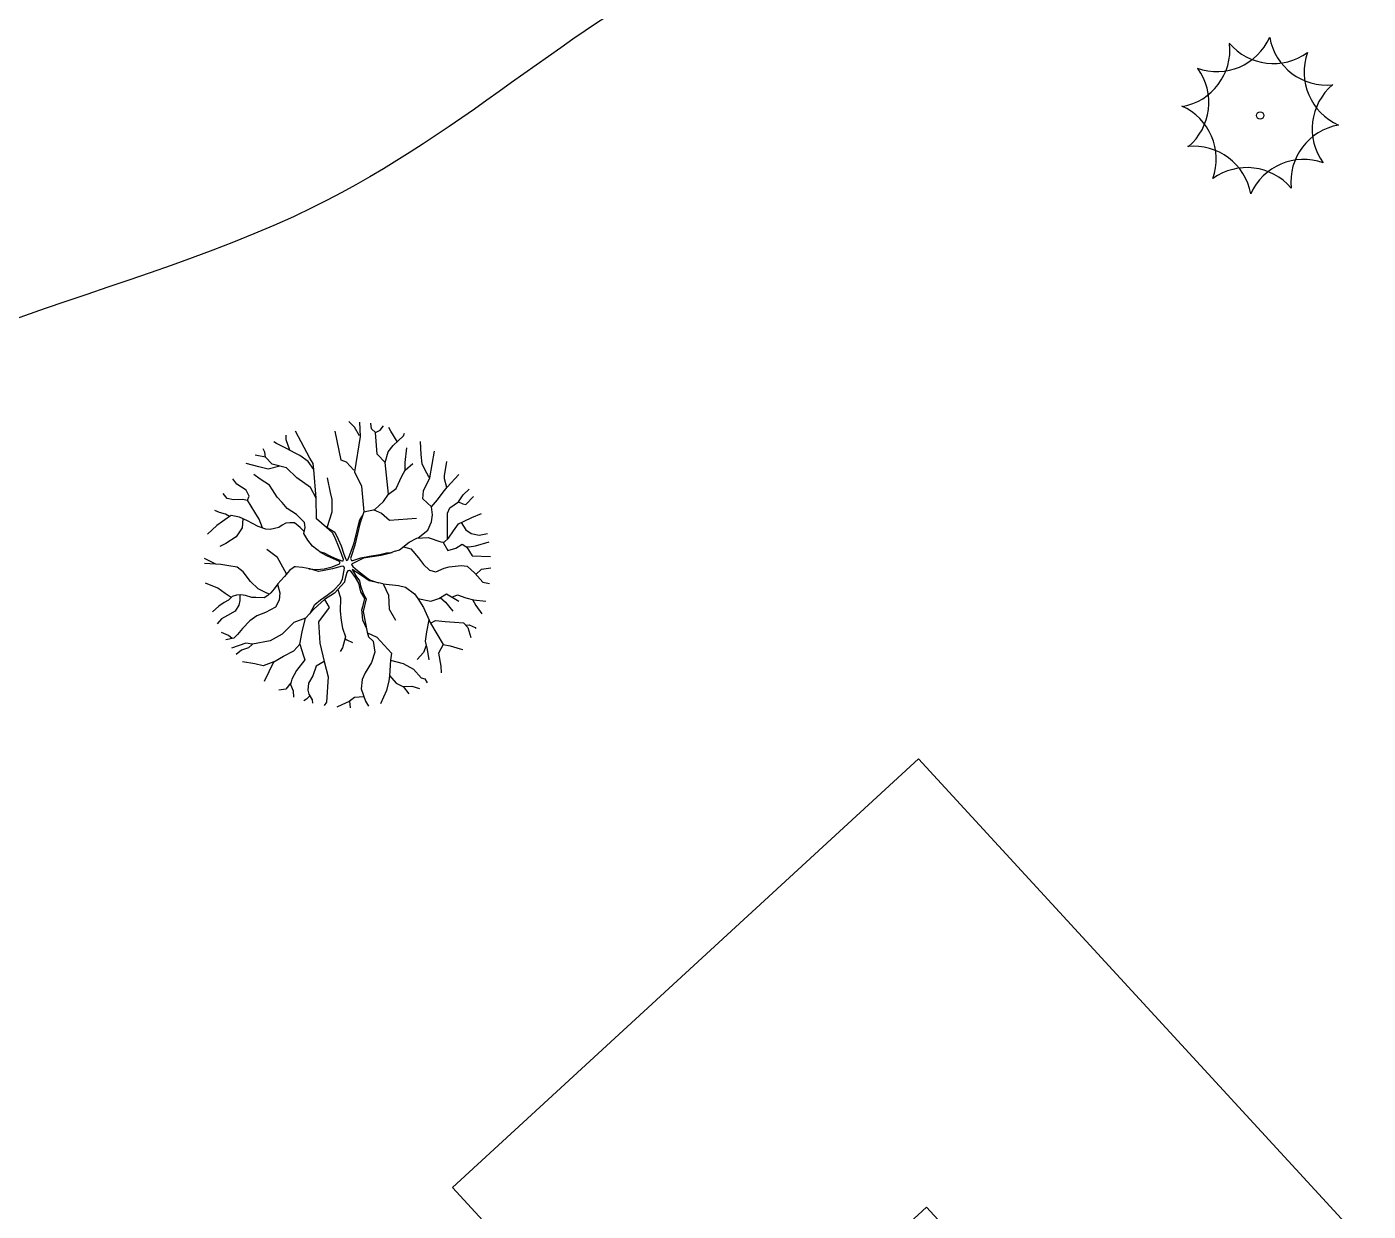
# Model space of a CAD drawing. Extents: x 99089 to 101049, y 99298 to 100905.
# Drawn here: x 99781.5 to 99918, y 100257.6 to 100378.2 of the extents above; entities that cross this region are included whole.
import ezdxf

# ---------------------------------------------------------------- set-up
doc = ezdxf.new("R2010")
doc.units = 0
doc.layers.add('Survey Exist Building', color=7, linetype='Continuous')
doc.layers.add('Survey Exist Trees', color=7, linetype='Continuous')

msp = doc.modelspace()

# ---------------------------------------------------------------- linework, layer by layer
at = {"layer": 'Survey Exist Building'}
msp.add_lwpolyline([(99918.05, 100253.83), (99872.25, 100303.63), (99824.8, 100259.98), (99847.93, 100234.84), (99873.08, 100257.97), (99895.75, 100233.32)], close=True, dxfattribs=at)
at = {"layer": 'Survey Exist Trees'}
for points in [[(99815.34, 100336.53), (99814.82, 100337.42), (99814.26, 100338)], [(99815.34, 100337.91), (99815.4, 100336.45), (99814.82, 100332.88), (99815.54, 100331.4), (99815.77, 100328.8), (99816.91, 100329.04), (99817.78, 100329.84), (99818.3, 100330.58), (99817.95, 100333.81), (99817.14, 100334.67), (99816.96, 100336.86), (99816.58, 100337.24), (99816.51, 100337.81)], [(99808.24, 100335.06), (99807.86, 100336.12), (99807.87, 100336.59)], [(99810.97, 100328.09), (99810.93, 100330.19), (99810.69, 100333.09), (99810.64, 100333.72), (99810.28, 100334.27), (99808.82, 100337)], [(99814.78, 100333.02), (99814.01, 100333.85), (99813.49, 100334.05), (99812.85, 100337.02)], [(99816.96, 100336.86), (99817.46, 100337.1), (99817.79, 100337.54)], [(99817.94, 100333.8), (99818.26, 100334.9), (99818.78, 100335.55), (99819.81, 100336.53), (99819.93, 100336.8)], [(99819.18, 100335.94), (99818.55, 100337), (99818.34, 100337.38)], [(99805.76, 100334.35), (99805.7, 100334.87), (99805.55, 100335.21)], [(99810.69, 100333.09), (99810.1, 100333.93), (99809.26, 100334.53), (99808.79, 100334.77), (99807.91, 100335.24), (99806.88, 100335.75), (99806.63, 100335.93)], [(99819.98, 100333.03), (99819.99, 100333.83), (99820.18, 100335.32)], [(99822.52, 100332.24), (99822.36, 100332.42), (99822.04, 100333.03), (99821.71, 100333.68), (99821.62, 100334.62), (99821.57, 100335.96)], [(99807.22, 100333.45), (99806.04, 100333.14), (99805.11, 100333.37), (99803.79, 100333.71)], [(99810.93, 100330.19), (99810.37, 100331.27), (99808.97, 100332.25), (99807.9, 100333.28), (99806.46, 100333.65), (99805.76, 100334.35), (99804.73, 100334.57)], [(99818.3, 100330.59), (99819.09, 100331.17), (99819.66, 100332.43), (99819.98, 100333.03), (99820.78, 100333.73)], [(99821.31, 100326.13), (99822.31, 100326.93), (99822.68, 100327.78), (99822.77, 100328.48), (99822.68, 100329.29), (99821.8, 100330.11), (99821.87, 100330.92), (99822.52, 100332.24), (99822.99, 100334.96)], [(99824.24, 100331.26), (99823.99, 100332.14), (99824, 100332.47), (99824.24, 100333.93)], [(99810.56, 100325.28), (99810.56, 100325.28), (99810.08, 100325.9), (99809.66, 100326.6), (99809.8, 100327.21), (99809.76, 100327.72), (99808.92, 100328.51), (99807.99, 100329.12), (99807.48, 100329.73), (99806.96, 100330.29), (99806.5, 100331.04), (99806.17, 100331.5), (99805.24, 100332.11), (99804.59, 100332.58)], [(99822.68, 100329.3), (99823.29, 100330), (99823.85, 100330.79), (99824.27, 100331.3), (99825.46, 100332.61)], [(99805.46, 100327.15), (99805.14, 100328.05), (99804.67, 100328.75), (99803.93, 100329.97), (99804.12, 100330.39), (99803.79, 100330.99), (99802.86, 100331.6), (99802.44, 100332.14)], [(99812.05, 100327.2), (99812.56, 100328.79), (99812.56, 100330.05), (99812.38, 100330.75), (99812.1, 100332.25)], [(99824.31, 100326.03), (99824.31, 100328.67), (99824.53, 100329.2), (99825.43, 100329.8), (99825.89, 100330.53), (99826.52, 100331.11)], [(99803.94, 100329.96), (99803.42, 100330.06), (99802.53, 100330.01), (99801.88, 100330.15), (99801.47, 100330.66)], [(99825.44, 100329.81), (99825.85, 100329.62), (99826.18, 100329.53), (99826.96, 100330.36)], [(99809.7, 100326.78), (99809.29, 100327.21), (99808.73, 100327.67), (99808.26, 100327.68), (99807.84, 100327.63), (99807.47, 100327.44), (99807.14, 100327.21), (99806.26, 100326.98), (99805.79, 100327.02), (99805.04, 100327.3), (99804.44, 100327.59), (99803.93, 100327.87), (99803.13, 100328.24), (99802.29, 100328.43), (99801.87, 100328.15), (99801.41, 100327.82), (99800.8, 100327.4), (99799.88, 100326.51)], [(99802.1, 100328.3), (99801.69, 100328.57), (99801.08, 100328.71), (99800.63, 100328.92)], [(99811.8, 100327.36), (99812.39, 100326.99), (99812.82, 100326.72), (99813.16, 100326.02), (99813.47, 100325.34), (99813.76, 100324.48), (99813.94, 100323.97), (99814.03, 100323.85), (99814.17, 100323.89), (99814.29, 100324.23), (99814.5, 100324.8), (99814.77, 100325.54), (99815, 100326.45), (99815.21, 100327.32), (99815.38, 100327.96), (99815.65, 100328.4)], [(99815.77, 100328.8), (99815.39, 100327.57), (99815.15, 100326.55), (99814.86, 100325.4), (99814.5, 100324.23), (99814.44, 100324.05), (99814.52, 100323.85), (99814.68, 100323.83), (99815.48, 100324.11), (99816.37, 100324.29), (99817.41, 100324.45), (99818.09, 100324.6), (99818.67, 100324.66)], [(99816.81, 100329.01), (99817.58, 100328.65), (99818.4, 100327.93), (99821.16, 100328.15)], [(99818.99, 100324.77), (99819.41, 100324.91), (99820.39, 100325.71), (99821.18, 100326.12), (99822.35, 100326.17), (99823.61, 100325.75), (99823.98, 100325.7), (99824.4, 100326.12), (99824.91, 100326.87), (99825.43, 100327.57), (99825.99, 100327.85), (99826.78, 100328.22), (99827.76, 100328.61)], [(99803.47, 100328.08), (99803.41, 100327.17), (99802.8, 100326.23), (99801.73, 100325.58), (99801.13, 100325.26)], [(99811.26, 100324.76), (99811.74, 100324.6), (99812.4, 100324.28), (99813.01, 100324.01), (99813.54, 100323.79), (99813.67, 100323.8), (99813.72, 100323.94), (99813.52, 100324.5), (99813.15, 100325.48), (99812.81, 100326.27), (99812.6, 100326.65), (99811.98, 100327.2), (99810.97, 100328.09)], [(99825.69, 100327.7), (99826.17, 100326.96), (99826.73, 100326.59), (99827.53, 100326.4), (99828.36, 100326.6)], [(99823.82, 100325.72), (99824.35, 100324.86), (99825.14, 100325.09), (99825.8, 100325.51), (99826.26, 100325.19), (99826.82, 100324.3), (99828.69, 100324.24)], [(99826.16, 100325.26), (99826.5, 100325.23), (99827.15, 100325.33), (99828.53, 100325.74)], [(99807.9, 100322.47), (99806.98, 100324.14), (99805.9, 100324.96)], [(99810.17, 100323), (99811, 100322.91), (99811.74, 100322.99), (99812.57, 100323.19), (99813.32, 100323.51), (99813.39, 100323.64), (99813.3, 100323.74), (99812.09, 100324.28), (99811.43, 100324.63), (99810.56, 100325.28)], [(99818.99, 100324.77), (99818.37, 100324.56), (99817.55, 100324.35), (99816.65, 100324.21), (99815.75, 100324.07), (99815.15, 100323.78), (99814.58, 100323.51), (99814.52, 100323.42), (99814.67, 100323.22), (99815.15, 100322.83), (99816.06, 100322.11), (99816.47, 100321.82), (99817.27, 100321.56)], [(99819.81, 100325.24), (99820.57, 100325.01), (99821.36, 100324.12), (99821.87, 100323.42), (99822.48, 100322.86), (99823.13, 100322.67), (99823.97, 100323.04), (99824.49, 100323.18), (99825.7, 100323.32), (99826.31, 100323.27), (99827.1, 100322.53), (99827.89, 100321.64), (99828.58, 100321.48)], [(99806.16, 100320.39), (99805.77, 100320.58), (99805.03, 100320.96), (99804.24, 100321.71), (99803.49, 100322.69), (99802.89, 100323.15), (99802.05, 100323.29), (99801.21, 100323.43), (99799.55, 100323.52)], [(99800.71, 100323.46), (99799.56, 100324.05)], [(99808.82, 100323.19), (99808.72, 100323.2), (99808.21, 100322.82), (99807.69, 100322.22), (99807.32, 100321.8), (99807.04, 100321.47), (99806.66, 100320.96), (99806.33, 100320.54), (99806.01, 100320.26), (99805.63, 100320.02), (99804.79, 100320.07), (99804.37, 100320.07), (99803.72, 100320.26), (99803.25, 100320.35), (99802.83, 100320.31), (99802.37, 100320.17), (99801.99, 100319.79), (99801.57, 100319.56), (99801.01, 100319.19), (99800.37, 100318.62)], [(99810.28, 100318.42), (99810.79, 100319.36), (99811.38, 100319.84), (99812.04, 100320.32), (99812.73, 100320.8), (99813.38, 100321.5), (99813.62, 100321.95), (99813.82, 100323.06), (99813.76, 100323.24), (99813.59, 100323.27), (99812.6, 100322.99), (99811.59, 100322.77), (99811.17, 100322.73), (99810.3, 100322.97), (99809.55, 100323.12), (99808.82, 100323.19)], [(99816.05, 100316.94), (99815.67, 100317.77), (99815.6, 100318.54), (99815.57, 100318.8), (99815.73, 100319.24), (99815.88, 100319.95), (99815.47, 100320.65), (99815.26, 100321.52), (99814.94, 100322.1), (99814.49, 100322.72), (99814.33, 100322.82), (99814.16, 100322.79), (99814.05, 100322.6), (99813.86, 100321.86), (99813.81, 100321.63), (99813.15, 100320.89), (99812.8, 100320.51), (99811.77, 100319.86), (99810.73, 100318.93), (99809.86, 100317.96)], [(99817.77, 100321.46), (99816.32, 100321.75), (99815.65, 100322.24), (99814.59, 100322.91), (99814.98, 100322.29), (99815.34, 100321.75), (99815.45, 100321.24), (99815.7, 100320.49), (99816.03, 100319.92), (99815.71, 100318.63), (99816.13, 100316.54)], [(99827.2, 100322.41), (99827.75, 100322.95), (99828.71, 100323.08)], [(99802.27, 100320.07), (99801.67, 100320.49), (99800.92, 100321.01), (99799.67, 100321.53)], [(99806.99, 100321.41), (99807.22, 100320.54), (99807.17, 100319.79), (99806.8, 100319.09), (99805.77, 100318.53), (99804.88, 100318.21), (99804.18, 100317.69), (99803.43, 100316.9), (99802.92, 100316.29), (99802.54, 100315.92), (99801.73, 100315.76)], [(99817.77, 100321.46), (99819.32, 100321.28), (99820.02, 100321.12), (99820.94, 100320.43), (99821.27, 100319.95), (99821.87, 100319.06), (99822.57, 100317.46), (99823.85, 100315.27), (99823.39, 100314.41), (99823.62, 100313.09), (99823.66, 100312.39)], [(99817.77, 100321.46), (99818.29, 100320.3), (99818.37, 100318.87), (99819.01, 100317.76)], [(99803.15, 100320.34), (99803.16, 100319.75), (99803.07, 100319.28), (99802.69, 100318.67), (99801.9, 100318.25), (99801.29, 100317.88), (99800.86, 100317.39)], [(99813.15, 100320.89), (99813.42, 100320.02), (99813.37, 100318.66), (99813.46, 100317.73), (99813.6, 100316.94), (99813.93, 100316.05), (99813.6, 100314.93), (99813.36, 100314.56)], [(99821.27, 100319.95), (99822.61, 100319.68), (99823.41, 100319.96), (99824.2, 100320.43), (99825.46, 100319.68)], [(99823.56, 100320.06), (99824.1, 100319.59), (99824.85, 100318.66)], [(99824.74, 100320.11), (99825.32, 100320.33), (99826.16, 100320.05), (99826.95, 100319.82), (99828.22, 100319.69)], [(99811.77, 100319.86), (99812.27, 100319.05), (99811.18, 100317.59), (99811.3, 100315.4), (99811.73, 100313.55), (99812.14, 100311.99), (99811.98, 100309.4), (99811.76, 100309.08)], [(99826.85, 100319.85), (99827.18, 100319.26), (99827.81, 100318.39)], [(99805.68, 100311.54), (99806.63, 100313.5), (99807.6, 100314.09), (99808.66, 100314.64), (99809.27, 100315.3), (99809.49, 100316.56), (99809.86, 100317.96), (99808.67, 100317.51), (99807.47, 100316.33), (99806.24, 100315.64), (99804.46, 100315.32), (99803.78, 100315.4), (99802.3, 100314.9)], [(99822.42, 100317.8), (99822.18, 100316.56), (99822.04, 100315.62), (99822.23, 100314.78), (99822.41, 100313.71)], [(99822.57, 100317.46), (99823.07, 100317.72), (99824.05, 100317.63), (99825.03, 100317.54), (99825.92, 100317.49), (99826.38, 100317.02), (99826.67, 100315.98)], [(99826.15, 100317.25), (99826.52, 100317.3), (99827.13, 100317.02), (99827.18, 100316.92)], [(99802.38, 100315.89), (99802.02, 100316.2), (99801.29, 100316.51)], [(99816.13, 100316.54), (99816.26, 100316.05), (99816.72, 100315.63), (99816.91, 100314.51), (99816.58, 100313.44), (99815.92, 100312.41), (99815.6, 100311.71), (99815.5, 100310.78), (99815.96, 100309.52), (99816.26, 100309)], [(99816.15, 100316.46), (99817.1, 100316.04), (99818.59, 100314.41), (99818.49, 100313.67), (99818.39, 100312.1), (99818.34, 100311.57), (99818.1, 100310.58), (99817.49, 100309.24)], [(99804.45, 100315.33), (99804.03, 100314.94), (99803.33, 100314.71), (99802.79, 100314.27)], [(99809.27, 100315.3), (99809.63, 100314.14), (99809.77, 100313.72), (99808.93, 100312.65), (99808.46, 100311.76), (99808.32, 100311.2), (99808.6, 100310.55), (99808.64, 100309.92)], [(99813.87, 100315.87), (99814.07, 100315.77), (99814.62, 100315.49)], [(99822.14, 100315.18), (99821.85, 100314.46), (99821.2, 100313.76)], [(99823.85, 100315.27), (99824.56, 100315.16), (99825.59, 100314.83), (99825.86, 100314.76)], [(99806.63, 100313.5), (99805.52, 100313.12), (99804.68, 100313.31), (99803.42, 100313.53)], [(99811.73, 100313.55), (99810.93, 100313.07), (99810.6, 100312.09), (99810.14, 100311.34), (99810.09, 100310.64), (99810.18, 100310.22), (99810.51, 100309.66), (99810.56, 100309.29)], [(99818.49, 100313.67), (99819.79, 100313.35), (99820.84, 100312.76), (99821.61, 100311.89), (99821.99, 100311.8), (99822.24, 100311.37)], [(99818.39, 100312.14), (99819.09, 100311.33), (99819.75, 100311.01), (99820.68, 100311.05), (99821.45, 100310.81)], [(99808.36, 100311.38), (99807.85, 100310.74), (99807.12, 100310.64)], [(99819.78, 100311.01), (99820.36, 100310.24)], [(99810.28, 100310.04), (99809.95, 100309.71), (99809.67, 100309.54)], [(99815.8, 100309.96), (99814.84, 100309.89), (99814.28, 100309.47), (99813.54, 100309.15), (99813.04, 100308.89)], [(99814.34, 100309.52), (99814.38, 100308.84)]]:
    msp.add_lwpolyline(points, dxfattribs=at)
msp.add_circle((99907.05, 100369.15), 0.375, dxfattribs=at)
for centre, radius, start, end in [((99898.07, 100375.87), 5.9, 280.2067, 5.9716), ((99902.63, 100379.52), 5.9, 250.2113, 335.9762), ((99908.41, 100380.34), 5.9, 220.2113, 305.9762), ((99913.83, 100378.16), 5.9, 190.2113, 275.9762), ((99917.43, 100373.57), 5.9, 160.2113, 245.9762), ((99895.92, 100370.48), 5.9, 310.2067, 35.9716), ((99918.26, 100367.79), 5.91, 130.2511, 215.9272), ((99896.68, 100364.72), 5.9, 340.2113, 65.9762), ((99916.08, 100362.37), 5.91, 100.2511, 185.9272), ((99900.28, 100360.13), 5.9, 10.2113, 95.9762), ((99905.7, 100357.95), 5.9, 40.2113, 125.9762), ((99911.48, 100358.77), 5.9, 70.2113, 155.9762)]:
    msp.add_arc(centre, radius, start, end, dxfattribs=at)
msp.add_spline([(99708.96, 100746.98), (99744.35, 100746.98), (99761.48, 100717.28), (99780.88, 100709.29), (99813.99, 100700.15), (99843.68, 100681.88), (99844.82, 100654.46), (99837.97, 100622.48), (99815.14, 100597.35), (99823.13, 100587.07), (99837.97, 100589.36), (99839.11, 100579.08), (99890.49, 100565.37), (99883.64, 100525.4), (99872.22, 100476.28), (99890.49, 100435.16), (99875.65, 100396.33), (99852.81, 100386.05), (99810.57, 100359.78), (99753.48, 100331.22), (99752.34, 100269.55), (99708.96, 100231.85), (99672.42, 100279.83), (99651.87, 100314.09), (99622.18, 100372.34), (99579.94, 100363.2), (99561.67, 100339.22), (99547.97, 100307.24), (99506.87, 100301.53), (99492.03, 100253.55), (99514.86, 100197.59), (99538.84, 100148.47), (99495.45, 100087.94), (99466.91, 100099.36), (99416.67, 100077.66), (99398.41, 100043.39), (99357.3, 100004.56), (99323.05, 100001.13), (99289.94, 100017.12), (99224.86, 100033.11), (99184.9, 100029.69), (99151.79, 100022.83), (99124.39, 99976), (99108.41, 99926.89), (99089, 99900.62)], degree=3, dxfattribs=at)

doc.saveas('drawing.dxf')
